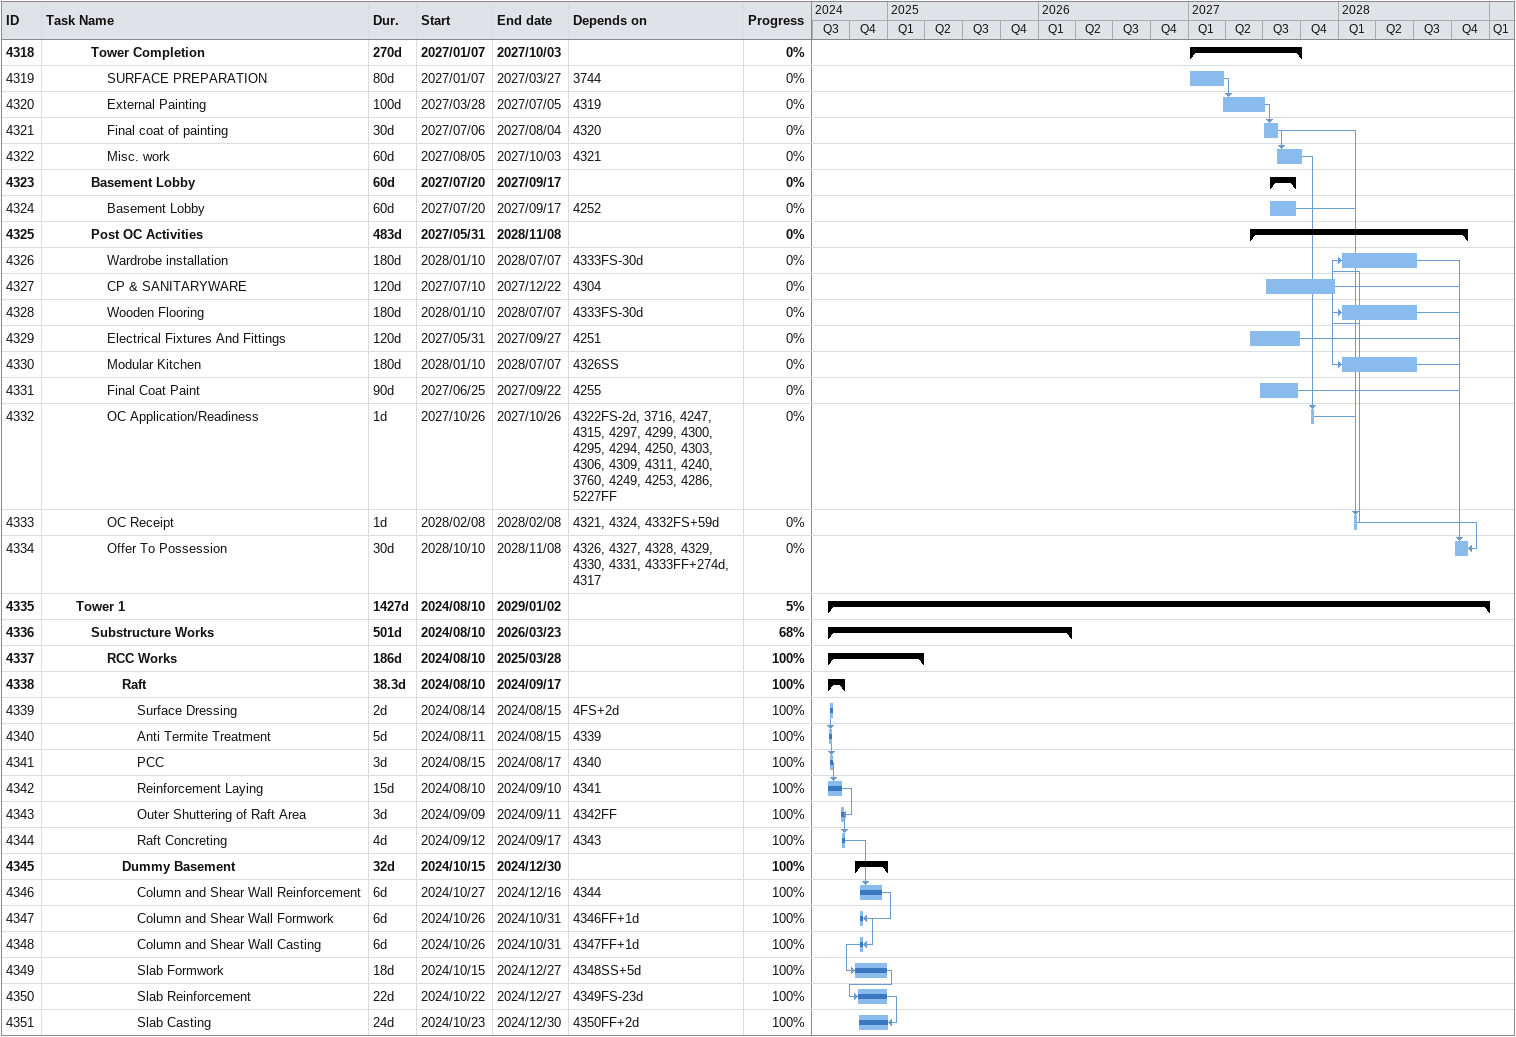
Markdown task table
| ID | Level | Task | Duration | Start | Finish | Predecessors | % complete |
|---|---|---|---|---|---|---|---|
| 4318 | 4 | **Tower Completion** | 270d | 2027-01-07 | 2027-10-03 |  | 0 |
| 4319 | 5 | SURFACE PREPARATION | 80d | 2027-01-07 | 2027-03-27 | 3744 | 0 |
| 4320 | 5 | External Painting | 100d | 2027-03-28 | 2027-07-05 | 4319 | 0 |
| 4321 | 5 | Final coat of painting | 30d | 2027-07-06 | 2027-08-04 | 4320 | 0 |
| 4322 | 5 | Misc. work | 60d | 2027-08-05 | 2027-10-03 | 4321 | 0 |
| 4323 | 4 | **Basement Lobby** | 60d | 2027-07-20 | 2027-09-17 |  | 0 |
| 4324 | 5 | Basement Lobby | 60d | 2027-07-20 | 2027-09-17 | 4252 | 0 |
| 4325 | 4 | **Post OC Activities** | 483d | 2027-05-31 | 2028-11-08 |  | 0 |
| 4326 | 5 | Wardrobe installation | 180d | 2028-01-10 | 2028-07-07 | 4333FS-30d | 0 |
| 4327 | 5 | CP & SANITARYWARE | 120d | 2027-07-10 | 2027-12-22 | 4304 | 0 |
| 4328 | 5 | Wooden Flooring | 180d | 2028-01-10 | 2028-07-07 | 4333FS-30d | 0 |
| 4329 | 5 | Electrical Fixtures And Fittings | 120d | 2027-05-31 | 2027-09-27 | 4251 | 0 |
| 4330 | 5 | Modular Kitchen | 180d | 2028-01-10 | 2028-07-07 | 4326SS | 0 |
| 4331 | 5 | Final Coat Paint | 90d | 2027-06-25 | 2027-09-22 | 4255 | 0 |
| 4332 | 5 | OC Application/Readiness | 1d | 2027-10-26 | 2027-10-26 | 4322FS-2d, 3716, 4247, 4315, 4297, 4299, 4300, 4295, 4294, 4250, 4303, 4306, 4309, 4311, 4240, 3760, 4249, 4253, 4286, 5227FF | 0 |
| 4333 | 5 | OC Receipt | 1d | 2028-02-08 | 2028-02-08 | 4321, 4324, 4332FS+59d | 0 |
| 4334 | 5 | Offer To Possession | 30d | 2028-10-10 | 2028-11-08 | 4326, 4327, 4328, 4329, 4330, 4331, 4333FF+274d, 4317 | 0 |
| 4335 | 3 | **Tower 1** | 1427d | 2024-08-10 | 2029-01-02 |  | 5 |
| 4336 | 4 | **Substructure Works** | 501d | 2024-08-10 | 2026-03-23 |  | 68 |
| 4337 | 5 | **RCC Works** | 186d | 2024-08-10 | 2025-03-28 |  | 100 |
| 4338 | 6 | **Raft** | 38.3d | 2024-08-10 | 2024-09-17 |  | 100 |
| 4339 | 7 | Surface Dressing | 2d | 2024-08-14 | 2024-08-15 | 4FS+2d | 100 |
| 4340 | 7 | Anti Termite Treatment | 5d | 2024-08-11 | 2024-08-15 | 4339 | 100 |
| 4341 | 7 | PCC | 3d | 2024-08-15 | 2024-08-17 | 4340 | 100 |
| 4342 | 7 | Reinforcement Laying | 15d | 2024-08-10 | 2024-09-10 | 4341 | 100 |
| 4343 | 7 | Outer Shuttering of Raft Area | 3d | 2024-09-09 | 2024-09-11 | 4342FF | 100 |
| 4344 | 7 | Raft Concreting | 4d | 2024-09-12 | 2024-09-17 | 4343 | 100 |
| 4345 | 6 | **Dummy Basement** | 32d | 2024-10-15 | 2024-12-30 |  | 100 |
| 4346 | 7 | Column and Shear Wall Reinforcement | 6d | 2024-10-27 | 2024-12-16 | 4344 | 100 |
| 4347 | 7 | Column and Shear Wall Formwork | 6d | 2024-10-26 | 2024-10-31 | 4346FF+1d | 100 |
| 4348 | 7 | Column and Shear Wall Casting | 6d | 2024-10-26 | 2024-10-31 | 4347FF+1d | 100 |
| 4349 | 7 | Slab Formwork | 18d | 2024-10-15 | 2024-12-27 | 4348SS+5d | 100 |
| 4350 | 7 | Slab Reinforcement | 22d | 2024-10-22 | 2024-12-27 | 4349FS-23d | 100 |
| 4351 | 7 | Slab Casting | 24d | 2024-10-23 | 2024-12-30 | 4350FF+2d | 100 |
